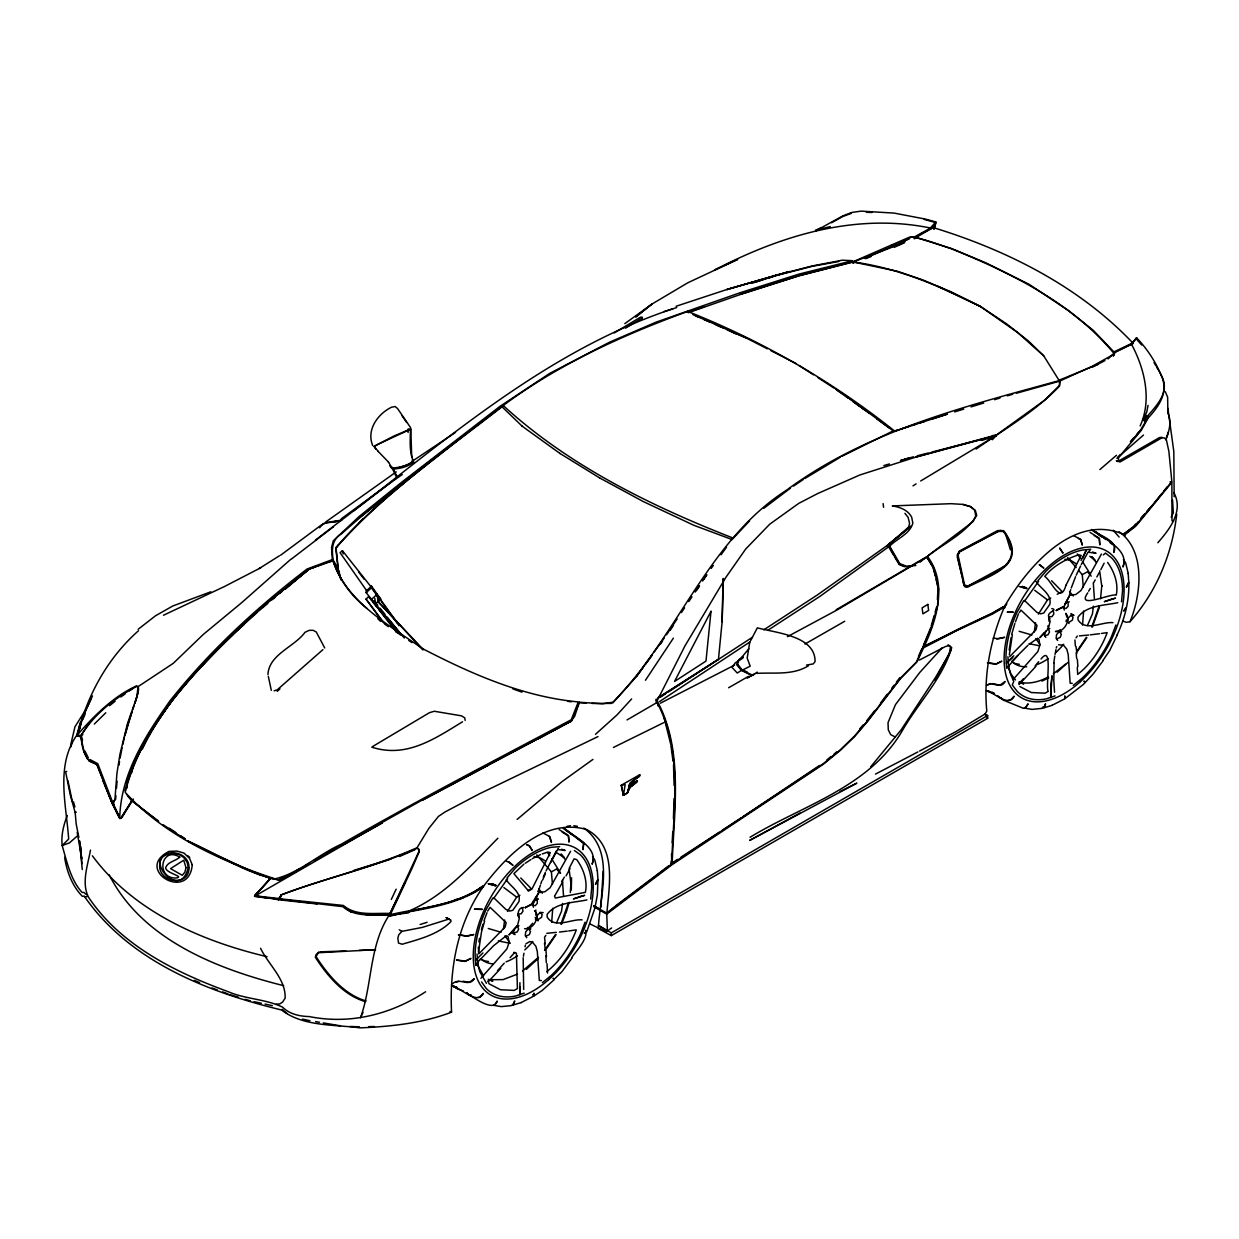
<?xml version="1.0" encoding="UTF-8"?>
<svg xmlns="http://www.w3.org/2000/svg" width="1239" height="1239" viewBox="0 0 1239 1239"><rect width="100%" height="100%" fill="white"/><g stroke="black" fill="none" stroke-linecap="round" stroke-linejoin="round"><path stroke-width="1.5" d="M607.389 930.938L606.707 913.22L671.77 864.001L671.507 853.903M366.125 592.645L366.14 591.018L371.53 586.186L380.667 599.026L375.324 603.889L366.125 592.645L371.483 587.797L371.53 586.186M519.946 982.697L519.822 994.762L520.163 986.678M397.409 468.156L410.155 463.975L413.191 460.877C408.947 450.547 410.357 438.621 410.574 427.625L397.549 408.529L395.04 406.5L391.694 407.213M657.708 698.331L718.45 659.365L722.12 621.808L723.065 578.814M1174.154 496.731L1173.829 451.569L1167.897 408.374M537.525 739.187L571.582 720.819L579.356 702.234L602.464 703.783L612.964 702.157C677.594 636.923 707.392 540.793 786.858 489.947C866.51 431.095 963.973 406.779 1057.905 380.977L1059.856 380.435L1059.422 385.468L1044.756 400.12L996.652 434.812L915.853 457.098L859.959 474.94L817.694 493.54L798.752 503.375L769.76 524.174L745.692 549.032L725.837 577.436L684.95 645.922L655.927 703.133L627.042 719.921M852.835 263.21L852.478 260.701L842.427 260.175L812.335 265.936L776.264 275.197L756.75 281.733M673.427 818.762L674.047 798.458M722.12 621.808L723.421 578.427M1054.064 663.082L1053.862 679.483M597.306 870.599L597.988 879.922L595.494 884.429L597.57 879.891M1128.171 573.378L1128.837 582.702L1126.359 587.209L1128.342 582.671M267.949 674.589C268.848 654.393 294.495 646.882 304.98 632.308L309.13 630.357L313.064 630.295L316.27 631.983L324.726 647.997M583.832 828.07C615.442 851.023 599.862 895.239 598.313 928.538L611.307 935.615L987.653 718.295L987.653 715.538L985.051 714.036L955.563 731.815L919.57 751.051M937.396 599.537L938.016 588.169L936.173 579.434M408.08 432.519L408.297 428.818M672.142 842.799L672.792 831.71M1136.674 339.331L1136.752 337.968L1131.161 344.473L1114.945 352.418M621.281 785.232L639.696 774.747L639.51 776.094L630.372 782.847L627.383 793.068L623.263 795.283M603.207 871.125L600.853 907.072M514.758 928.429L508.935 934.903L517.422 926.075L519.234 918.579L518.057 914.769L518.723 917.247M570.312 892.529L570.962 882.648L570.931 883.515L569.166 869.685M571.272 890.005L571.566 877.801M551.68 922.327L552.749 908.295M1082.53 625.106L1083.614 611.075M112.966 804.823L114.964 798.923L116.915 773.539L119.935 754.272L127.509 723.452L136.832 696.999L138.071 686.638L173.274 663.33L203.304 634.43L241.559 602.774L290.809 559.269M138.582 690.231L138.35 687.211L136.662 686.468C115.01 697.743 93.808 714.516 80.891 735.827L77.484 734.758L77.561 733.767L84.577 712.998M89.828 759.476L97.757 763.673L112.625 802.222L115.63 799.263L115.924 795.639M116.497 788.376L117.07 781.128M317.215 903.974L278.434 899.731L281.299 894.914C325.965 877.723 373.682 867.765 417.218 848.204L418.751 849.319L419.045 852.091L412.029 868.353L390.099 915.203L386.847 914.986C372.056 914.583 354.633 917.247 342.893 906.685L254.537 896.262L270.629 878.343L280.711 880.155L285.512 877.413M478.331 947.231L478.843 953.844L505.125 927.02L506.178 922.668L490.102 907.335L487.608 911.114M478.486 952.094L481.475 932.053L484.666 921.042M1009.196 650.01L1011.07 637.651M1009.336 654.873L1012.325 634.833M523.183 957.732L523.679 989.465M1053.816 662.788L1054.776 656.035M278.434 899.731L281.299 894.914L278.434 899.731L254.615 895.704L270.629 878.343L247.552 869.747L191.673 843M80.024 727.928L77.902 734.417L78.413 735.873L77.67 734.278L80.194 723.111L91.407 698.177M77.763 735.594L77.902 734.417M119.734 817.585C120.911 773.647 145.706 735.207 170.239 700.5C209.763 650.8 256.659 607.528 307.04 569.042L332.331 559.61L331.556 547.375L333.337 540.731L359.233 516.415L401.839 482.11L499.906 406.407L549.729 373.373L609.696 342.119L656.081 322.155L739.791 292.838L798.814 274.144L852.478 260.701M639.696 774.886L639.51 776.094M987.653 718.295L985.051 714.036L986.786 711.078C983.394 674.93 990.534 638.813 1004.906 605.794C1027.239 567.524 1073.888 512.203 1124.052 534.598L1135.574 525.615L1171.846 481.568L1168.873 451.337L1166.348 439.706L1164.133 437.847L1161.439 438.064L1119.994 462.008L1118.461 461.311L1118.445 457.749L1141.243 430.398L1148.414 417.466M562.552 903.448L561.577 911.083L556.59 922.73M1093.402 606.227L1092.442 613.863L1087.455 625.509M64.629 857.311C66.627 871.327 72.451 886.443 82.455 896.401L84.206 896.076C129.042 961.17 207.378 992.036 281.454 1009.955C303.168 1026.728 333.895 1024.374 360.069 1027.874C390.889 1026.589 422.592 1023.228 451.554 1012.17C449.416 968.449 457.408 924.062 482.776 887.294L483.953 885.668C507.417 854.895 544.153 817.384 586.651 829.541C617.13 845.618 609.247 885.018 606.862 913.158L593.636 905.786M503.421 929.126L504.691 920.019M1034.271 631.905L1035.541 622.799M124.984 790.745C141.711 728.377 187.616 678.383 232.917 634.445M118.99 765.16L119.533 761.66M120.059 758.175L122.088 747.876M1047.946 625.803L1047.869 627.089M525.088 946.813L525.351 945.202M749.75 642.22L747.179 658.079L750.184 666.164L742.223 670.191L737.36 664.398L739.203 659.52L743.044 656.825M853.702 263.086L854.461 261.46L897.717 245.043C903.2 243.618 906.716 238.368 912.105 236.866C925.487 239.437 938.295 244.393 951.196 248.683C1010.869 272.766 1072.184 303.059 1113.892 353.363L1108.053 358.938M523.431 956.229L523.927 953.256M89.363 761.056C83.292 754.21 81.17 743.973 81.201 735.161L82.781 734.634L81.913 734.077L88.867 723.607M81.031 737.701L81.433 735.3L80.752 736.616L84.19 752.073L87.659 759.12M893.396 554.964L887.79 545.222L910.711 526.343L888.27 544.479M1176.725 514.386C1172.171 553.957 1156.529 591.839 1129.968 621.746L1126.22 622.319L1122.704 620.971M1055.07 654.424L1055.953 649.592M1140.143 425.937C1152.146 399.81 1144.557 368.355 1131.393 344.055L1114.248 352.434L1113.334 356.243M595.463 905.105L597.368 894.837L597.957 879.783M1100.542 598.762L1101.827 585.428L1101.796 586.295L1099.643 570.869M1116.974 635.22C1124.733 619.02 1129.318 600.667 1128.822 582.562M478.873 941.841L479.539 938.357M1148.057 405.37L1146.741 412.045L1143.349 419.185L1144.975 422.158L1148.212 416.35M642.034 319.166L642.406 317.292L640.578 317.122L614.219 332.935M628.142 789.119L627.368 792.96L623.465 795.175L625.153 784.612L621.25 785.34L623.527 795.33M1168.485 431.977L1165.76 439.83C1169.089 431.358 1172.017 421.663 1167.758 412.959M914.336 237.005L914.01 238.554L932.162 228.177L931.976 227.264L914.336 237.005L909.411 237.176L852.881 261.847L799.078 275.616L740.086 294.371M70.608 745.289L74.96 726.797L85.925 709.405L85.661 710.567M1135.807 339.254L1136.008 338.309L1131.161 344.473L1133.112 343.389L1131.393 344.055M122.831 744.453L124.318 737.639M131.566 773.028L133.27 765.594M628.622 787.292L628.947 785.898M914.816 238.724L915.172 237.176L932.781 227.449C1006.657 249.968 1079.107 286.426 1132.74 342.893L1113.923 351.922L1093.216 330.271L1068.297 310.462L1029.361 284.474L985.547 262.699L951.893 248.683L915.172 237.176L914.692 238.368M627.368 792.96L630.186 787.152L637.45 780.756L629.056 785.603L629.892 783.853M532.414 903.711L533.467 907.289M1063.279 606.491L1064.332 610.068M1066.051 621.498L1066.438 619.918M90.493 850.078C87.845 865.023 81.139 883.159 88.604 897.346C120.725 945.388 175.489 972.336 228.255 991.711C245.663 999.269 265.533 998.913 282.569 1007.152C289.601 1014.183 299.544 1016.336 309.177 1016.569C350.374 1024.777 390.765 1014.416 425.597 991.789M1103.19 660.635L1092.813 674.434L1083.196 684.594L1064.998 698.641M637.388 781.267L637.218 781.763M70.84 746.9L72.311 741.681M931.201 626.02L934.144 615.628M935.135 612.159L936.607 606.955M481.398 929.622L482.947 924.279M1011.752 634.182L1014.834 623.496M568.391 902.906L560.926 924.155M565.944 913.251L569.197 902.348M594.921 908.048L586.728 931.836L584.25 933.416L586.093 931.821M1099.256 605.685L1091.776 626.934M1099.504 606.94L1092.38 626.934M80.194 723.111L76.679 735.424C55.43 765.702 66.379 805.056 68.672 839.035L62.182 845.525C66.782 861.477 70.716 880.062 82.084 892.421L83.818 892.405L86.622 894.759M540.39 885.219L538.531 890.733L539.677 892.343L544.928 891.739L550.085 887.759L570.575 851.27M1069.675 592.908L1070.728 589.64M540.854 883.794L541.768 880.929M1071.255 587.998L1075.56 576.708M77.67 734.278L81.356 722.91M627.662 791.783L629.18 788.809M933.989 228.797L935.786 221.951L925.456 219.102L894.14 213.093L861.059 211.126L851.596 212.504L842.907 215.865L815.324 231.058L818.468 229.261M281.299 894.914L279.999 898.848L343.296 905.446C356.274 916.395 374.302 912.756 390.053 913.468L404.642 883.314M67.309 815.479C63.607 825.004 60.974 835.241 62.182 845.525L69.399 842.907L78.042 835.349M132.65 709.901L134.292 705.177M579.356 702.234L574.617 716.421L570.869 721.361L423.366 799.759M933.989 229.23L935.972 222.819L930.83 228.828L930.396 228.007C855.514 212.612 780.725 235.534 714.578 270.04L737.67 259.416L687.691 282.848L651.9 304.097L635.839 316.874L651.9 304.097L624.828 323.627M285.388 588.695L308.759 569.088L332.888 560.322C346.378 602.169 388.86 624.843 422.592 648.663C471.052 673.737 522.316 696.442 577.188 701.816L578.272 702.002L571.287 719.72C494.346 760.638 416.893 800.58 341.375 844.162C318.857 854.198 299.234 873.015 275.058 878.854C220.418 860.842 164.338 835.551 125.216 792.341C144.158 717.118 205.442 661.068 259.601 609.17M483.953 885.668C456.928 905.554 421.121 907.444 389.418 914.847L418.89 851.596L418.565 848.823L417.047 847.708C373.481 867.254 325.95 877.94 281.16 894.868M481.553 981.954L486.23 988.474A82.424 47.593 -60 0 0 515.378 996.094L524.221 993.12M1013.192 682.612L1012.309 685.012L1017.095 691.254A82.424 47.593 -60 0 0 1046.243 698.873L1055.086 695.9M483.984 920.716L487.004 912.709M1015.438 621.901L1018.458 613.894M629.458 784.674L629.164 785.619L637.326 780.585M513.596 1003.76L514.696 1000.973L513.24 1004.906L510.933 1005.665L501.268 1006.61L493.401 1005.294M81.697 719.998C92.569 685.864 111.556 654.533 138.505 630.728M561.515 924.155L565.309 914.816M1114.248 355.02L1114.248 352.434M1056.217 647.982L1056.79 646.572M1157.83 542.759C1169.647 529.223 1183.895 511.18 1173.875 492.626M923.489 645.209L930.706 627.755M926.88 557.333L932.843 567.168L935.43 575.949M1049.03 621.328L1048.922 617.549L1050.099 621.359L1048.287 628.854L1039.8 637.698L1044.446 632.51M593.589 906.576L606.676 914.134L672.049 864.729L823.424 764.169L840.491 750.23L854.554 736.601L867.61 721.377L900.799 678.213L917.123 661.641L923.597 647.749L922.761 646.959L923.953 646.897C936.901 619.593 947.541 583.894 928.011 557.116M82.874 719.363L85.135 714.051M1082.778 558.231L1086.479 549.651L1081.074 560.462M542.636 880L545.408 873.634M543.348 877.026L545.377 872.395M976.084 449.076C1004.566 429.081 1035.355 411.472 1059.515 386.088L1059.856 380.435M1004.628 608.055L1004.906 605.794L1006.842 603.935M396.883 476.396L392.748 467.97L389.836 465.818M142.33 749.146C168.38 694.816 213.17 651.559 257.697 611.989M918.471 656.36L922.048 648.524M1010.033 559.92L1006.455 565.077L967.349 586.419L965.77 586.636L963.818 584.901M362.996 1012.418L360.503 1017.761C372.35 984.819 369.067 946.302 388.845 915.652C420.486 909.085 455.518 906.003 482.776 887.294M86.9 707.748L92.491 695.9M391.292 899.483L396.155 889.168M546.105 870.862L556.265 851.023M1076.226 575.175L1080.594 566.006M1171.149 517.174L1173.333 512.838L1172.543 500.06M749.549 520.953L732.063 539.538L693.948 525.336L643.428 501.64L599.506 477.851M569.135 868.431L574.106 858.828L576.724 859.649C583.461 868.771 587.797 881.068 585.366 892.343L555.351 898.027L554.514 896.355M1100.821 569.615L1104.135 563.203M935.011 680.134L951.304 649.515M1087.78 592.831C1075.684 609.882 1110.454 593.156 1116.231 595.123C1118.662 583.848 1114.326 571.551 1107.589 562.429M550.627 862.592L558.278 848.421M566.037 875.927L570.079 868.508M1147.484 417.404L1145.858 420.408C1161.903 403.852 1171.397 388.024 1156.684 367.348M1081.322 564.473L1087.966 552.269M1096.84 576.971L1099.194 572.65M554.778 895.766L562.599 882.075M1129.968 621.746C1141.274 594.844 1145.967 550.658 1119.065 531.717M1065.075 603.641L1069.629 595.448L1064.084 606.475L1056.278 610.548L1061.823 607.342M1101.44 554.05L1080.95 590.538L1075.793 594.519L1070.542 595.123L1069.443 594.302M561.856 881.579L564.349 877.119M1093.541 582.872L1095.214 579.898M750.679 640.548L757.354 627.832C776.094 633.052 815.51 635.684 815.061 661.657L813.249 663.903L806.481 665.095M1130.944 441.734L1140.407 430.351L1147.686 417.961M80.891 735.827L80.798 737.561M1088.647 591.204L1090.274 588.479M628.622 789.522L629.675 788.143M476.907 963.679L475.822 965.46L475.11 955.346A82.424 47.593 -60 0 1 486.23 909.364L492.766 898.167M133.301 799.047L121.918 817.554L119.703 818.421L112.563 803.972L96.905 764.664M1126.328 607.9L1123.649 611.044L1125.755 607.884M120.756 818.421L132.046 800.533L120.756 818.421L119.114 817.43M493.509 898.662L507.711 878.544M555.552 934.5L544.587 950.344M556.017 934.764L545.454 950.143M1024.359 601.442L1038.576 581.323M1086.417 637.28L1076.629 651.606M1086.882 637.543L1077.341 651.59M507.479 911.393L516.648 897.144L519.884 895.27M733.147 666.086L735.052 663.128L739.048 660.294M1038.344 614.172L1047.497 599.924L1050.749 598.05M670.253 630.186L673.397 625.432M696.38 590.538L699.524 585.784L695.156 592.056M703.706 579.434L706.834 574.679L702.575 580.998M645.457 680.273L673.35 638.178M1019.294 612.624L1020.967 610.115L1037.043 625.447L1035.99 629.799L1009.708 656.624M666.551 634.755L677.144 618.942M681.388 612.608L684.563 607.869M688.807 601.55L691.982 596.811M417.047 847.708L428.911 828.318L438.436 816.424L445.142 811.886L479.416 793.843L597.972 736.601M571.582 834.59L569.615 832.747M1045.902 631.116L1044.322 635.313L1045.855 637.373M545.857 935.368L544.556 937.304L545.191 943.793M149.392 733.581L171.292 701.584M1146.261 415.375L1143.349 419.185M1114.775 353.735L1092.364 366.186L1059.546 381.163L1016.367 393.259M612.686 703.055L636.474 676.525L652.07 654.873M654.3 651.776L664.321 637.837M711.14 568.469L713.339 565.418M721.052 554.762L726.55 547.142M636.474 676.525L643.289 667.294M645.55 664.212L652.364 654.966M660.31 644.187L662.571 641.105M1076.01 637.853L1077.326 636.056M1065.029 604.028L1066.903 602.108L1069.303 601.86M880.433 703.241L887.17 694.165M340.864 579.697L338.108 569.398L333.368 560.895C331.649 550.627 331.216 539.724 341.561 533.761C392.453 488.336 447.697 448.084 501.78 406.578C557.318 364.886 621.56 335.583 686.654 311.81L687.722 311.438C762 340.864 831.4 380.822 893.969 430.522L841.746 456.37M891.77 688.172L894.062 685.167M896.37 682.162L899.808 677.671M532.677 923.272L529.347 926.989M930.396 228.007L935.786 221.951M319.6 527.799L323.131 523.648L341.221 520.411M341.112 579.759L338.34 569.305L336.032 547.932L338.386 544.912M1154.562 502.848L1161.377 494.191M1163.653 491.31L1167.076 486.989M559.672 846.671L551.401 847.29A82.424 47.593 -60 0 0 515.378 868.09L506.968 878.048M866.727 720.695L874.749 710.597M1089.143 551.2L1090.707 549.233L1082.251 550.07A82.424 47.593 -60 0 0 1046.243 570.869L1037.833 580.828M630.047 783.42L631.689 781.824M741.464 657.615L748.821 648.787M1116.928 458.353L1120.304 454.543M1144.17 420.021C1154.469 407.43 1171.536 392.84 1161.051 375.092C1155.398 361.308 1147.004 348.763 1136.752 337.968M197.59 669.896L171.028 701.429L149.16 733.442L133.038 765.454L126.827 781.174L126.982 788.019M1035.107 665.947L1038.685 661.703M1136.659 525.181L1171.877 482.281L1171.97 520.194L1172.45 521.371L1173.674 521.123M516.617 926.075C514.959 928.166 511.537 932.673 514.99 934.593L511.955 932.843M494.469 1005.092L497.226 1001.081C494.16 1013.099 472.4 996.559 466.716 993.12M859.603 728.997L863.165 724.846M1138.393 521.681L1134.661 526.017L1123.138 534.164M1140.887 518.785L1144.604 514.433M1147.097 511.537L1152.069 505.744L1147.035 511.32M1025.334 707.872L1028.091 703.86L1025.381 708.259L1023.213 708.228L1003.125 700.02L997.534 695.621M1144.619 421.167L1146.71 418.767M504.242 963.168L497.474 970.726M1133.236 526.854L1135.745 524.02M1140.763 518.382L1144.526 514.139M336.032 547.932C384.167 493.153 444.878 451.43 502.012 406.717M480.902 978.283L506.968 948.826L509.012 942.6L508.207 936.916L506.674 935.646M1130.355 441.642L1134.119 437.413M1136.643 434.595L1140.407 430.351M1012.96 679.7L1037.833 651.606L1039.877 645.38L1039.072 639.696L1037.771 638.317M1035.99 666.257L1019.139 684.517M77.484 734.758C94.164 715.6 113.307 696.55 136.398 685.91L138.071 686.638M870.676 766.833L901.156 729.848L935.584 677.33L949.229 654.161L950.452 646.882L948.083 644.807M510.05 957.654L514.789 952.388M500.773 968.356L488.29 981.737M942.368 647.61L919.803 672.405L895.456 704.666L888.022 722.693L888.286 729.817L890.671 734.634L895.363 737.05M631.642 698.904L616.914 715.027L595.494 734.293M477.294 962.579L493.633 945.667L505.543 936.359M1011.783 661.378L1027.952 645.302M1041.039 659.024C1053.568 642.995 1045.127 687.258 1048.271 691.377L1045.096 693.174L1031.344 692.539L1019.929 686.592M1017.823 655.539L1006.688 668.239L1005.96 658.126A82.424 47.593 -60 0 1 1017.095 612.143L1023.631 600.946M450.593 919.958L448.626 919.152L422.406 927.391L401.932 931.356L398.772 934.748L397.858 938.155L398.493 943.034L402.179 944.242C419.138 939.255 438.498 934.407 451.011 921.506L450.593 919.958L446.567 917.634M992.331 439.737L996.264 435.524L992.454 435.539M538.438 957.375L522.486 971.004M538.438 958.243L526.296 969.425M1068.003 662.4L1057.146 672.204M1018.783 683.665L1023.445 678.786M197.837 670.036L225.978 640.64L258.827 609.696L309.719 568.701L314.257 567.23M525.925 943.793L529.905 941.501L532.662 942.445L535.914 946.333L537.339 951.691L539.306 980.452L541.412 980.545M533.405 902.038L534.164 901.249M639.309 776.311L639.51 774.716M322.341 524.686L326.089 522.564L341.778 520.086M497.877 838.214C471.424 865.101 446.195 894.357 411.023 910.123M475.466 960.395L482.931 952.961M1013.781 655.741L1006.316 663.175L1012.728 657.46M94.319 724.041L105.795 712.781M366.078 1000.957C344.365 994.731 327.855 974.907 316.069 956.601L318.779 952.094L316.053 954.634L315.326 957.251C327.096 975.542 343.621 995.397 365.35 1001.608M359.109 522.765L363.197 518.847M114.112 804.374L112.563 803.972L112.873 802.702L119.068 816.284M384.57 623.852L366.032 599.087L368.525 596.702L369.516 597.539M254.615 895.704L270.629 878.343L247.552 869.747M225.978 640.64L259.137 609.418L308.991 569.228L332.904 560.694M112.563 803.972L113.446 803.151M371.158 599.691L376.501 594.828L371.483 587.797M414.043 463.014L413.594 461.946C408.003 466.886 399.918 468.776 392.577 469.008L392.98 468.11L391.137 466.778M238.523 629.489L244.037 624.533M413.191 460.877C407.554 465.864 399.376 467.692 391.973 467.97M534.721 900.505L538.438 899.08L535.496 897.377M277.211 691.347L279.983 688.884M322.945 649.623L277.211 689.844L274.144 690.789M1117.934 457.392L1143.473 435.059M467.784 432.287C422.437 469.054 373.946 503.127 335.784 547.793L338.108 569.398M517.128 819.413L562.15 781.53L592.939 759.414M574.369 850.512L580.533 854.91A82.424 47.593 -60 0 1 591.669 888.038L590.662 899.018M1103.345 554.917L1105.467 553.09L1111.398 557.689A82.424 47.593 -60 0 1 1122.534 590.833L1121.527 601.813M375.587 949.709L318.005 952.745M1099.891 469.55L1116.463 455.302M763.782 629.846L817.229 595.045L889.881 543.596L908.683 527.009L909.581 523.416L908.11 517.329L904.919 513.349M1135.915 526.048L1124.532 534.985M1056.278 610.548L1057.688 609.34M1065.478 664.181L1053.336 673.799M1170.483 482.668L1171.18 482.064L1170.034 481.832M259.09 610.75L267.856 603.393M272.239 599.722L275.151 597.275M279.534 593.589L282.461 591.142M285.62 588.835L308.991 569.228M375.309 592.227L342.413 550.689L340.075 552.656L367.41 591.777M923.458 559.3L927.02 556.961L933.37 567.462L938.543 588.525L937.567 605.716L931.124 628.343L916.411 662.137L900.381 678.198L867.439 721.036L854.399 736.198L840.367 749.781L823.377 763.627L672.297 863.598L671.12 863.598L671.089 861.291M889.881 543.596L910.68 526.358M606.707 913.22L613.971 907.196M630.759 786.811L631.844 786.037M534.598 911.223L535.991 910.076M333.492 526.776L291.645 558.866M763.844 508.284L790.451 488.151M365.985 914.785L388.163 915.017L390.053 913.468L390.099 915.203M826.862 759.925L831.121 756.456M833.955 754.133L836.805 751.81M1125.043 535.635L1123.788 534.505L1131.888 527.938M523.927 864.141L513.891 873.65L528.542 891.011L531.949 889.044L550.333 852.602L547.731 852.06L542.279 853.95M109.559 705.688L115.119 701.243M1029.113 644.249L1037.539 638.426M920.035 562.181L922.838 559.966M615.411 906.003L668.89 865.689M631.58 781.794L633.377 780.57M360.239 517.05L403.883 482.962M138.133 629.304L155.448 615.829L172.748 606.01L210.847 591.793M631.735 786.006L633.563 784.705M315.48 540.049L344.922 517.561C448.146 438.064 550.333 348.252 676.711 307.535M352.991 511.413L396.356 478.254M280.556 555.242L321.335 525.011M633.454 784.674L636.676 782.49M341.19 518.862L392.84 481.026M325.609 522.053L396.217 471.92M757.215 672.111L752.708 675.332L742.223 670.191L737.716 664.631M927.841 555.877L973.173 521.526L975.743 515.827L974.721 510.267L970.586 506.596L962.873 504.412L951.087 503.684L892.297 505.915C899.963 507.138 907.831 509.849 911.687 517.221L912.849 523.183C909.875 534.086 897.067 538.516 889.679 546.105L887.79 545.222M911.765 566.238L906.158 566.734L899.328 564.163L889.106 546.507L819.862 596.424L768.01 630.186M739.528 660.372L743.152 657.785M632.339 781.205L639.417 776.342M742.486 657.289L738.645 660.015L736.678 664.724L741.572 670.5L752.088 675.596L755.062 673.52M120.787 696.984L125.093 693.933M129.398 690.882L132.279 688.838M747.225 678.198L752.042 675.162M472.322 893.505L482.745 886.164C456.169 905.616 421.26 907.196 390.424 916.117L388.163 915.017M608.798 929.947L611.632 927.965M391.152 407.399C377.554 414.182 366.264 430.088 372.691 445.529M394.405 479.958L402.257 474.537M1064.797 698.285L1064.843 695.884L1064.642 698.873L1051.957 705.394M793.641 485.998L803.259 479.508M743.183 816.563L819.413 765.532M412.246 461.249L455.534 432.411M659.442 701.63L750.184 641.787M525.305 863.227L530.834 859.603M671.12 863.598L677.532 859.417M680.738 857.326L719.178 832.252M722.368 830.176L741.588 817.632M285.032 877.336L280.711 880.155L306.374 865.534L301.557 868.276M660.557 697.046L665.389 693.917M668.595 691.827L752.445 637.233M926.106 557.085L836.186 609.758M923.597 647.749L957.282 630.341L992.3 614.11L1005.278 606.63M927.02 556.961L836.836 610.099L787.431 636.66M913.004 485.858L916.086 483.907M658.219 697.619L718.45 659.365M923.953 646.897L957.639 629.458L992.749 613.166L1005.82 605.592M259.137 568.562L279.441 555.784M543.147 912.585L540.158 912.477L537.494 915.125L536.611 918.719L538.144 920.778L535.372 919.183M1070.93 613.584L1073.996 615.365L1071.023 615.256L1068.328 617.951L1067.46 621.498L1069.009 623.558M804.839 478.533L840.104 457.33M372.707 746.482L429.499 712.657L434.316 711.263L461.528 715.848L464.733 717.861L465.152 720.432M920.701 480.964L996.264 435.524L931.852 452.065M641.91 318.129L625.525 328.165M294.603 871.884L299.327 869.05L294.526 871.869M255.296 895.843L381.767 822.913M815.68 230.377L821.132 227.666M1058.973 630.512L1060.212 629.768M546.802 971.624C560.09 961.185 570.559 945.744 576.29 929.87L568.701 930.954M748.619 677.206L753.343 674.465M528 890.593L531.252 888.719L520.752 877.971M1057.239 594.302L1062.102 591.499L1051.601 580.75M987.653 715.538L611.307 932.874L611.307 935.615M728.609 687.753L748.511 676.355M804.932 644.048L844.766 621.25M1003.234 606.738L991.928 613.29L925.254 645.581M422.747 799.728L313.978 860.656M526.869 928.429L528.108 927.717M831.601 222.741L842.706 216.515L851.348 213.356M462.534 721.779C434.146 739.187 406.222 758.314 371.746 747.148M1117.872 461.481L1116.339 460.8L1117.903 461.466L1159.472 437.584L1161.95 437.29M552.455 884.321L551.401 871.884L556.59 868.973L560.338 873.356M1083.304 587.116L1082.266 574.664L1087.455 571.752L1091.203 576.135M987.855 440.217L996.264 435.524L915.853 457.098M342.909 844.89L382.386 822.99M305.63 865.271L308.96 863.428M422.747 799.898L488.476 764.959M799.96 813.047L749.641 840.414L856.877 783.125L840.181 791.458M734.619 665.064L660.418 703.179M750.044 837.27C803.073 805.087 869.298 787.462 902.379 730.561C918.207 703.117 942.833 677.95 951.707 647.61L949.322 645.534L945.45 646.526L919.353 660.093M190.094 842.272L187.585 840.832C217.445 854.383 246.282 873.665 278.806 879.969L288.408 875.384M917.882 751.934L875.493 774.096M282.306 878.59L288.269 875.462M1092.008 367.317L1104.987 360.564M260.871 567.694L224.429 586.543L163.486 615.241M463.401 777.72L571.582 720.819L463.401 777.72L488.507 764.99M1047.482 628.854L1049.836 628.607M532.212 858.704L540.467 854.585M289.399 875.028L279.038 879.69M613.444 747.442L663.701 722.678M414.848 849.737L399.608 856.459M1048.333 676.881C1039.629 681.698 1029.377 684.486 1019.48 682.24M1041.953 681.125L1048.705 677.841M517.468 974.102L503.065 979.631L490.35 979.693M521.092 1002.614L533.746 996.125L533.978 993.105L533.591 995.738L533.095 994.514M864.868 258.502L909.472 238.786M894.279 247.304L904.702 242.643M600.249 909.488L593.76 905.724M1098.312 364.297L1059.02 380.218L1059.546 381.163L1058.23 381.519M410.558 428.957L393.197 436.36L374.039 446.396L378.329 451.476M688.357 312.693L740.333 294.51L799.31 275.755L853.129 261.987L897.284 271.248L922.807 279.921L951.289 291.939L980.715 306.653L1006.641 323.906L1028.153 340.756L1043.687 355.779L1059.546 381.163M990.813 683.587L987.173 685.012M808.447 665.777C792.712 675.487 774.406 672.343 756.967 673.366M986.894 685.384C992.826 680.769 1000.756 690.061 1005.092 681.481L999.935 685.152L992.362 683.603M78.847 837.378L76.152 823.765L75.176 812.536L76.307 812.103M66.72 771.386L65.621 771.82L70.375 795.33L75.176 812.536M517.019 925.874L518.986 925.812M456.308 982.233L458.724 981.303M865.705 258.595L871.11 256.55M769.078 278.047L774.406 276.204M981.892 440.449L996.264 435.524M703.644 306.9L687.722 312.321L687.722 311.438M329.404 561.654L333.616 561.035L338.34 569.305M676.091 306.265L728.811 288.873L789.506 271.511L726.828 289.585L777.411 274.888L751.872 283.328M895.766 430.816L910.138 426.108M900.304 429.283L916.612 424.017M920.236 422.855L947.432 414.089L931.449 419.247M911.904 425.535L924.34 421.539M354.075 870.289L390.951 859.03M420.114 924.511L427.114 922.312M663.903 311.624L673.025 308.805M954.696 411.875L963.756 409.102M971.004 406.888L983.704 403.016M994.576 399.686L1000.012 398.029M1024.266 708.073L1032.133 709.389L1042.045 708.367M1041.782 708.445L1044.105 707.686L1045.561 703.752L1044.276 707.252L1043.3 706.571M1052.174 705.316L1044.26 707.701L1043.3 707.004M521.325 1002.537L513.395 1004.922L512.435 1004.225M900.722 460.567L913.437 456.788M883.872 465.585L889.416 463.944M1103.004 660.387L1109.602 650.661L1117.392 634.74M611.431 703.411L591.901 703.442M452.854 983.503C459.731 977.153 469.008 987.607 474.243 978.702L469.333 982.326L463.061 981.211M815.99 230.191L830.3 226.567M1007.261 395.814L1012.681 394.296M895.255 430.707L898.616 429.747M776.187 275.585L812.257 266.308L838.772 261.522M917.123 455.844L928.166 453.009M338.464 521.34L339.734 521.015M851.534 262.188L854.538 262.157C899.189 268.321 940.757 286.55 980.715 306.653M1058.524 644.776L1063.527 645.225L1066.764 649.112L1068.204 654.486L1070.171 683.231L1072.277 683.324M454.45 899.855L462.844 898.12M85.243 896.943L86.978 896.602M1069.303 622.117L1072.354 620.15L1073.051 617.27L1070.976 615.21M320.08 951.846L345.867 950.963M333.306 522.254L336.745 521.65M408.669 912.756L389.573 915.528L390.424 916.117M1057.022 638.844L1060.212 637.373L1061.343 634.476L1059.732 631.875M526.157 936.064L529.363 934.593L530.478 931.697L528.867 929.095M567.044 826.305L570.451 825.716M401.451 913.329L409.04 912.09M927.051 556.636C943.56 543.596 965.475 533.668 976.719 515.378L975.325 510.375L970.478 506.705L962.873 504.412M1117.779 602.696C1104.708 605.53 1086.526 605.159 1077.961 617.239L1078.023 619.841C1085.565 631.998 1101.998 621.591 1112.947 622.644M586.914 899.917C573.858 902.751 555.676 902.379 547.111 914.459L547.158 917.061C554.716 929.219 571.133 918.811 582.082 919.865M1044.771 635.669L1048.008 634.786L1049.51 631.998L1048.395 628.947M513.922 932.89L517.143 932.007L518.645 929.204L517.53 926.168M1101.456 633.454L1107.155 632.649C1101.425 648.524 1090.955 663.98 1077.667 674.403L1077.28 667.217M1057.719 631.209L1055.442 631.472C1063.898 632.788 1071.27 620.011 1065.896 613.351L1066.748 616.945M1099.566 633.733L1090.335 634.833M567.23 931.124L559.47 932.053M1079.386 635.886L1088.678 635.018M546.817 933.308L556.342 932.363M915.822 565.511L906.499 566.285L899.715 563.606L889.679 546.105M456.897 987.204L455.487 987.003L456.386 987.359M456.68 987.622L451.801 985.686M1048.875 616.836L1052.019 616.604L1053.831 614.017L1053.243 610.641M518.01 914.057L521.154 913.809L522.982 911.238L522.393 907.862M276.08 1004.148L279.642 1003.977L282.6 1002.088L285.125 998.216C285.946 978.949 268.367 964.716 260.577 948.269M359.171 950.39L374.395 949.74M359.434 1026.79L349.971 1026.465M368.835 1026.62L374.472 1026.527M476.876 909.287L482.436 909.364L474.429 909.194M996.605 638.921L1004.643 637.295L998.634 638.704L993.213 638.178M474.676 909.209L476.581 909.194M1007.446 611.973L1013.285 612.143L1007.353 612.051M866.34 212.318L871.962 212.473M77.53 735.455L76.679 735.424L80.628 736.849M578.814 702.668L586.388 703.133M488.491 883.841L495.77 885.823L488.274 883.732M851.023 261.661L852.881 261.847M257.278 896.091L278.574 898.476M989.729 691.408L988.226 691.083M567.617 701.336L571.427 701.801M524.577 928.692C533.033 930.009 540.405 917.232 535.031 910.572L535.79 912.802M1019.139 586.512L1026.635 588.602L1021.23 586.79M1088.601 552.284L1096.035 553.26L1092.55 552.021M557.736 849.505L565.17 850.481L561.685 849.242M1008.794 700.174L1010.312 700.19L1014.152 696.194C1008.732 708.042 992.981 691.486 986.383 690.82M477.929 997.395L479.462 997.41L483.287 993.415C477.449 1005.619 460.66 987.545 453.908 987.096M254.537 896.262L267.732 898.229M471.331 995.103L469.333 995.149M1001.081 697.851L1000.198 697.929M523.927 907.506C519.915 906.7 517.236 911.858 518.429 915.296L519.11 915.807M573.874 825.716L577.297 826.274M315.666 1021.633L319.476 1022.283M323.286 1022.918L340.446 1025.815M458.678 934.764L466.034 936.018L473.794 934.516L467.661 936.111L458.384 934.872M987.669 662.726L996.048 663.918L1001.824 661.192L995.924 664.228L987.375 662.958M456.819 959.946L465.198 961.139L470.959 958.413L465.059 961.449L456.51 960.179M1029.175 643.707L1039.366 645.767M498.31 940.928L510.205 943.328L504.985 935.786M302.409 1019.093L309.936 1020.673M892.003 244.641L895.611 245.415M1115.905 624.983L1111.398 636.815A82.424 47.593 -60 0 1 1082.251 678.089L1073.237 685.415M585.056 922.203L580.533 934.036A82.424 47.593 -60 0 1 551.401 975.31L542.388 982.635M254.057 1001.67L261.398 1003.28M265.053 1004.07L272.394 1005.681M506.41 861.322L509.183 862.081L512.977 865.333L508.455 861.895M412.587 461.713L413.594 461.946M283.685 985.671C217.243 969.084 141.943 939.565 109.233 874.873M267.097 956.694C201.353 941.144 133.533 911.61 92.383 855.808M1063.139 607.993L1066.098 608.442L1068.157 606.196L1068.08 602.603M532.29 905.213L535.233 905.663L537.292 903.417L537.23 899.824M1061.653 631.689L1059.066 631.828L1056.573 634.631L1056.124 638.41L1057.626 640.455M934.903 222.339L924.248 219.473M1019.108 631.271L1031.932 635.018M488.243 928.491L501.067 932.239M526.869 844.952L529.285 845.881L532.166 850.357L529.518 845.788L526.854 844.626M91.965 762.388L89.115 760.916L95.976 763.611M229.726 994.576L238.337 997.194M245.229 999.3L250.402 1000.864M91.748 762.233L97.153 764.804L112.052 802.841M78.165 735.734L80.752 736.616M512.931 688.93L521.96 692.152M212.008 987.963L217.321 989.946M222.633 991.928L227.961 993.91M732.869 537.974C650.645 505.837 568.236 465.384 502.833 405.168M1020.874 682.797L1023.662 683.913L1019.078 682.039M490.009 980.018L492.797 981.133L488.228 979.259M1039.444 564.597L1043.842 568.112L1039.32 564.674M904.671 566.765L899.313 564.628L894.388 556.574M537.649 891.275L540.839 892.56M606.568 931.867L589.95 923.969M555.893 852.246L564.148 857.527L561.035 854.043L565.278 859.603M695.342 315.744L700.577 318.036M704.062 319.554L709.297 321.846M718.016 325.656L723.251 327.932M726.735 329.466L745.909 337.844M692.864 314.582L698.238 316.936M701.429 318.33L745.615 337.689L767.344 348.825M194.353 980.343L199.649 982.651M216.391 855.499L261.212 875.477M1078.379 538.454L1080.64 539.724L1082.313 545.129L1080.764 539.368L1073.748 535.728M449.989 1011.458L451.554 1012.17M715.151 324.339L720.417 326.74M729.198 330.751L736.214 333.957M747.225 672.065L742.347 669.819L737.251 673.025L732.187 667.558M936.792 285.822L980.591 306.591L1017.389 332.346L1043.687 355.779M991.758 692.028L994.437 693.36M889.106 546.507L887.201 545.609L887.589 546.414M542.883 832.949L549.899 836.588L551.448 842.35L549.357 836.48M770.813 350.606L796.15 363.585M987.979 691.486L994.189 693.763M457.733 988.49L453.257 985.578M1092.829 530.695L1101.084 535.898M1091.528 529.471C1098.466 535.682 1119.049 540.173 1113.83 552.424L1114.465 546.507M1051.818 608.566C1059.128 610.207 1045.066 611.927 1049.294 618.075L1049.96 618.586M611.307 932.874L598.344 925.394L605.871 930.024M535.155 917.449L538.438 919.338L541.505 917.356L542.186 914.49L540.111 912.431M528.108 927.361L530.788 928.909L528.201 929.049L525.708 931.852L525.274 935.631L526.761 937.675M445.947 917.603L448.626 919.152M399.237 929.808L401.932 931.356M1094.316 535.542L1099.272 538.795L1099.814 544.881L1099.365 538.268L1090.026 532.367M559.811 453.35L599.63 477.913M561.948 831.834L568.422 836.015L568.964 842.102L568.5 835.489L559.161 829.588M565.232 829.108L583.755 843L582.965 849.644L583.615 843.465L574.307 836.217M351.102 912.167L345.077 907.428M799.186 365.567L813.45 374.782M818.112 377.802L834.048 388.101M835.473 389.031L843.372 394.126M1102.71 536.983L1094.068 531.221M1099.086 535.186L1102.447 537.37M163.052 824.709L184.518 838.803M1059.639 548.304L1063.016 553.136L1059.841 548.165M169.263 828.225L175.83 832.546M180.398 835.582L185.339 838.818M385.252 624.502L388.396 626.64M396.232 631.967L400.925 635.158M408.762 640.486L411.906 642.607M563.203 828.442L568.484 832.019M463.324 990.983L457.47 988.892L451.492 984.928M1095.524 531.531C1106.148 540.374 1129.379 550.317 1122.968 566.997L1124.454 561.437M564.659 828.752C574.834 837.394 598.747 847.646 592.118 864.218L593.589 858.658M565.882 830.161L573.502 835.613M513.658 952.435L516.415 953.163L517.406 988.598L514.231 990.395L500.494 989.744L489.064 983.812L487.934 980.885M837.177 390.331L848.126 398.137M852.804 401.482L865.318 410.403M521.82 425.953L560.043 453.505M844.905 395.256L892.467 430.305M844.874 395.21L869.22 413.191M876.825 418.813L888.998 427.796M158.53 821.364L131.969 800.843L126.502 794.168M1112.668 544.68L1110.098 542.728M1034.689 590.306L1047.497 599.924M503.839 887.527L516.648 897.144M1105.885 539.554L1103.624 537.834M158.53 821.256L131.984 800.859L127.632 795.918M1089.809 556.28L1095.013 560.307L1091.9 556.822L1096.143 562.382M366.032 599.087L382.619 621.746M282.182 1009.289L287.092 1013.487M187.647 855.607L189.722 857.388M367.038 608.457C351.226 596.005 338.99 579.403 332.888 560.322M377.849 618.741L380.543 621.312M501.78 406.578L522.068 426.092M423.18 649.53L378.081 601.674L377.121 594.379L379.026 602.557L422.902 649.902M376.501 594.828L380.667 599.026M1024.405 600.373L1036.857 612.298L1040.605 613.832L1043.672 613.057L1049.805 604.384C1052.236 594.271 1040.466 588.695 1035.912 581.277M493.556 897.594L505.992 909.519L509.74 911.052L512.822 910.278L518.94 901.605C521.402 892.049 510.607 886.659 506.162 879.736M378.096 451.337L388.643 462.24M390.455 466.809L392.345 468.869M395.287 475.002L396.465 476.272L392.949 469.922M533.188 994.871L534.133 995.862L542.109 990.534L554.081 979.801M1123.417 559.563L1125.724 563.048L1128.233 573.611M592.567 856.784L594.875 860.269L597.368 870.831M1069.551 591.715L1073.299 595.974M538.702 888.936L542.434 893.195M553.879 979.615L553.183 978.237L553.787 979.445M1141.692 345.015L1135.822 338.34M1113.195 530.23L1119.142 537.06M1067.662 557.643L1076.18 567.57M1078.611 570.405L1082.266 574.664M404.301 638.023L375.541 604.477L374.813 598.298M536.797 854.864L551.401 871.884M554.236 979.213L561.948 971.655L572.294 957.685M376.486 605.36L399.593 632.664M466.886 992.702L467.599 993.57M368.525 596.702L397.889 632.68M374.209 600.869L377.756 605.298M380.125 608.256L384.864 614.172M387.249 617.13L399.097 631.921M358.567 571.969L364.266 579.325M375.634 594.023L377.91 596.966M373.047 602.077L376.563 606.614M378.917 609.65L396.542 632.355M1015.469 679.932L1011.225 674.372L1008.112 667.496M483.551 975.759L477.247 964.716M486.462 983.348L479.71 971.515L477.681 962.904M381.302 601.426L399.082 625.741M1077.28 553.941L1080.609 558.51M547.53 852.68L549.76 855.731M376.408 593.775L397.487 623.155M401.947 415.53L406.64 422.453M373.28 601.023L375.324 603.889M1035.85 638.565L1040.017 644.59M1084.946 682.581L1084.048 681.016L1084.636 682.224M1082.576 561.701L1090.475 574.416M551.727 858.921L560.601 873.232M1154.036 362.655L1155.956 365.846M388.411 462.101L391.369 466.917M585.598 930.303C588.494 939.038 574.509 952.806 571.922 957.437M375.649 449.107L374.286 446.536L377.353 444.569L410.806 429.097L411.735 457.268M115.738 810.476L119.951 818.561L111.82 802.686L102.682 780.121M84.841 750.896L88.263 757.695M664.29 718.558L670.733 744.19M656.174 699.075C683.68 748.248 674.233 807.828 672.25 861.554L672.297 863.598M655.741 700.19L657.197 703.256M1013.905 681.667L1010.575 674.295L1008.546 665.684M1165.28 391.663L1167.634 397.146L1167.835 411.565M412.494 459.684L412.339 461.574L413.795 462.859M332.331 559.61L332.672 560.555M657.197 702.823C682.937 751.314 673.443 809.423 671.739 861.972L671.77 864.001M81.201 735.161L82.517 740.241M73.442 801.757L74.913 806.883M657.677 704.573L658.017 705.827M342.413 550.689L343.249 553.91M72.327 801.556L67.866 780.524M962.223 576.94L957.236 557.101L959.141 551.572L1000.307 530.4L1003.141 531.097L1005.418 533.343L1010.389 549.791M268.321 676.339L271.295 690.309M621.359 785.48L623.341 795.221M962.548 578.536L963.493 583.321M77.174 832.283L81.759 858.673L79.513 840.816L82.254 869.561M1093.309 582.888L1094.378 598.592M562.444 880.108L563.513 895.812M670.98 746.064L673.009 761.04M883.113 503.561L883.577 507.278M544.51 943.251L545.299 949.972M1076.056 646.572L1076.846 653.495M1076.164 652.752L1076.66 658.529M545.981 950.716L546.492 956.663M1074.91 639.99L1075.375 646.03M545.795 955.749L546.322 962.641M1077.357 659.442L1077.884 666.551M1007.926 656.763L1008.608 666.505M477.061 953.984L477.758 963.725M80.783 846.547L81.154 852.308M81.526 858.054L81.882 863.815M1053.785 680.366L1054.544 692.245M547.034 963.772L547.53 973.018M535.883 914.15L535.96 915.544M673.52 764.788L674.109 785.449M1064.89 559.3A58.14 33.561 -60 0 1 1075.87 563.714M1063.651 644.295A58.14 33.561 -60 0 1 1055.643 652.69M1048.287 658.575A58.14 33.561 -60 0 1 1036.935 664.631M1026.682 666.768A58.14 33.561 -60 0 1 1012.542 662.261M1067.429 558.65A58.14 33.561 -60 0 1 1071.72 561.329M1019.372 664.274A58.14 33.561 -60 0 1 1014.276 663.175M534.024 856.521A58.14 33.561 -60 0 1 545.021 860.935M532.801 941.516A58.14 33.561 -60 0 1 524.794 949.91M517.437 955.796A58.14 33.561 -60 0 1 506.07 961.851M492.657 963.896A58.14 33.561 -60 0 1 481.677 959.466M488.507 961.495A58.14 33.561 -60 0 1 480.298 958.971M1050.796 685.477L1050.687 697.542L1052.035 675.751L1050.796 685.477M958.041 555.072L964.577 584.854L967.814 586.279C993.492 572.48 1027.689 564.845 1003.389 531.438L997.767 531.454L959.729 551.866L958.041 555.072M957.36 554.902L964.019 585.474L964.949 586.79L967.829 587.038C994.437 573.44 1028.54 564.38 1003.714 530.679L997.643 530.571L959.265 551.154L957.36 554.902M188.235 867.207C180.027 905.26 135.903 849.396 177.982 854.167A29.488 23.68 -77.7 0 1 184.162 857.977L187.197 862.53L188.235 867.207M188.978 867.765C189.242 887.201 158.948 882.772 159.645 865.519C159.862 846.237 189.598 850.31 188.978 867.765M711 611.307L705.982 661.099L674.527 681.465L711 611.307M186.02 867.656L184.797 872.271L182.272 875.292L170.548 868.632L183.697 860.222L186.02 867.656M179.732 857.125C175.799 861.043 167.42 861.817 165.654 867.827C165.995 873.371 185.788 876.639 175.799 878.033C155.231 878.327 161.225 845.602 179.732 857.125M192.246 864.807C188.932 902.751 133.1 869.561 169.015 851.41L176.929 851.069L183.961 853.067L189.536 858.348L192.246 864.807M138.21 692.074L134.834 703.597L138.21 692.059M127.911 724.025L124.767 735.935L132.062 711.666L127.927 724.025M538.764 892.669L533.219 903.696L525.986 907.289L531.392 904.16L538.764 892.669M1065.943 585.273C1060.259 604.957 1052.221 581.54 1044.756 576.429C1053.212 565.882 1065.881 559.037 1078.58 554.84L1081.182 555.382L1065.943 585.273M526.389 906.917L525.429 907.769L526.389 906.917M927.825 604.4L922.126 607.838L922.916 613.832L928.615 610.424L927.825 604.4M1111.724 599.196L1104.321 601.689L1115.518 598.112L1111.724 599.196M580.859 896.416L573.456 898.91L584.653 895.332L580.859 896.416M909.736 457.888L900.505 460.645L909.751 457.872M1023.631 586.883L1022.237 586.45L1026.899 588.184L1023.631 586.883M492.766 884.104L491.372 883.67L496.049 885.405L492.766 884.104M1079.634 682.333A84.825 48.971 -60 0 0 1106.52 550.937A84.825 48.971 -60 0 0 1006.161 639.913A84.825 48.971 -60 0 0 1079.634 682.333M548.769 979.553A84.825 48.971 -60 0 0 575.655 848.157A84.825 48.971 -60 0 0 475.311 937.133A84.825 48.971 -60 0 0 548.769 979.553"/></g></svg>
